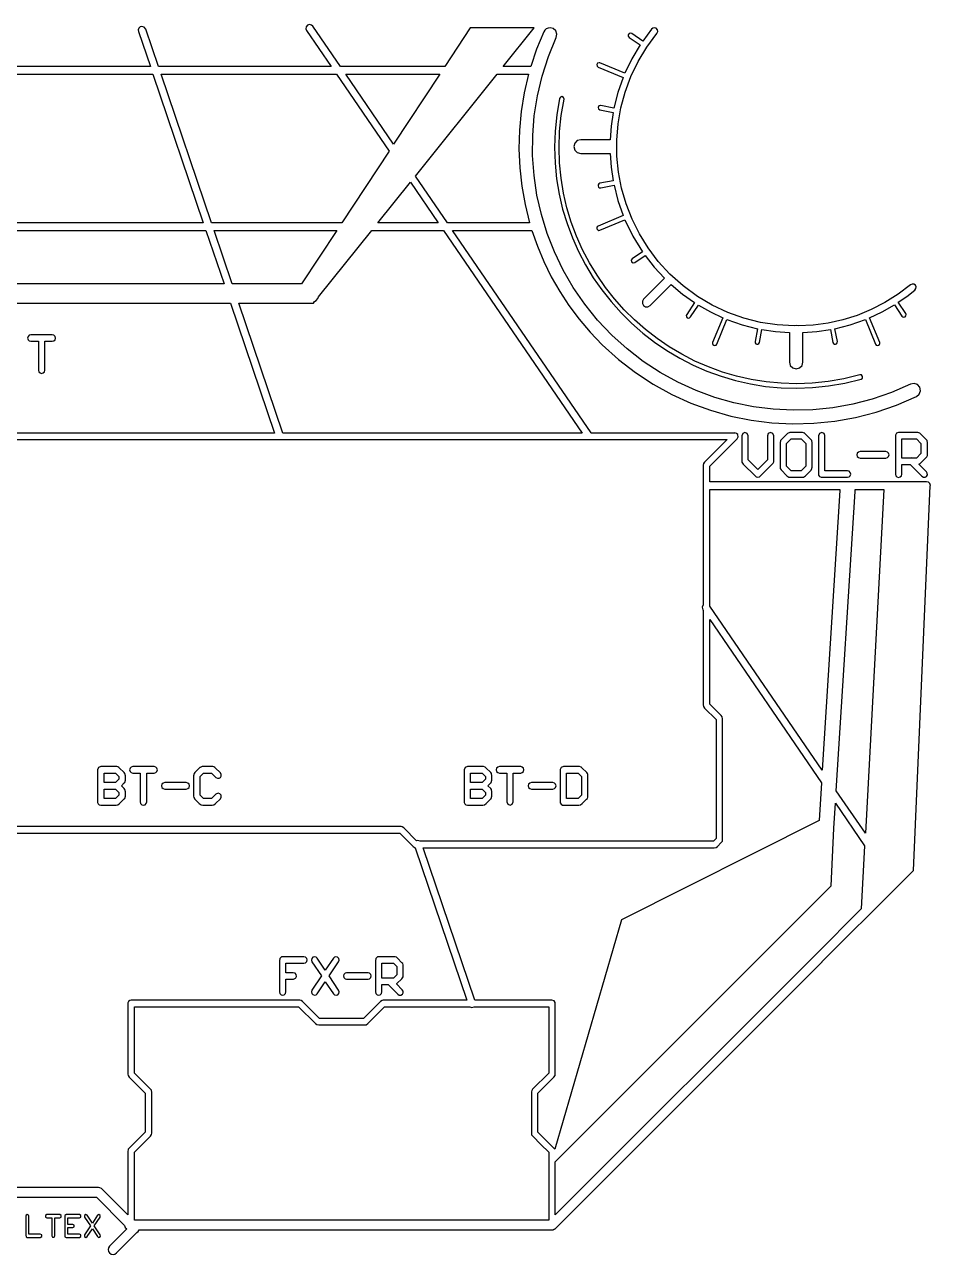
# Model space of a CAD drawing. Extents: x -74 to 74, y -86 to 10.
# Drawn here: x 3.7 to 74.5, y -86.1 to 9.9 of the extents above; entities that cross this region are included whole.
import ezdxf

# ---------------------------------------------------------------- set-up
doc = ezdxf.new("R2010")
doc.units = 0
doc.layers.add('Merged', color=7, linetype='CONTINUOUS')

msp = doc.modelspace()

# ---------------------------------------------------------------- linework, layer by layer
at = {"layer": 'Merged', "color": 7}
for points in [[(1.904793, -81.657508), (9.36687, -81.657508), (11.558468, -83.849104), (11.608594, -84.007219), (11.721248, -84.129695), (10.385413, -85.46502), (10.301697, -85.591121), (10.273791, -85.73426), (10.301697, -85.877929), (10.385413, -86.004003), (10.511503, -86.087717), (10.655163, -86.115631), (10.798307, -86.087717), (10.924398, -86.004003), (12.513448, -84.414439), (12.623002, -84.322973), (12.691732, -84.197904), (44.929557, -84.197904), (44.93886, -84.197904), (44.967798, -84.194809), (44.970898, -84.194809), (45.005522, -84.190179), (45.011724, -84.187586), (45.031877, -84.181897), (45.048413, -84.176738), (45.077869, -84.166392), (45.083037, -84.1638), (45.104741, -84.153481), (45.11766, -84.14676), (45.169852, -84.110592), (45.179671, -84.10231), (45.199308, -84.085271), (66.028528, -63.255525), (66.039897, -63.244677), (71.878817, -57.405244), (71.980618, -57.303432), (72.406433, -56.877611), (72.419869, -56.85282), (73.149539, -56.123152), (74.473491, -26.094478), (74.480208, -26.07019), (74.438867, -25.918795), (74.327247, -25.808728), (74.1748, -25.77047), (57.25387, -25.77047), (57.25387, -24.550899), (59.380871, -22.423385), (59.476989, -22.272493), (59.450118, -22.09628), (59.449602, -22.09628), (59.447533, -22.092655), (59.351415, -21.997061), (59.219642, -21.96502), (59.191737, -21.967613), (54.97494, -21.967613), (48.002754, -21.967613), (47.990353, -21.947981), (37.173958, -6.148414), (43.364277, -6.148414), (43.795259, -7.378303), (44.300656, -8.582898), (44.879432, -9.758521), (45.531588, -10.90213), (46.256091, -12.009041), (47.052426, -13.076158), (47.920071, -14.100387), (48.858001, -15.07707), (50.116838, -16.216021), (51.445956, -17.241785), (52.838117, -18.154412), (54.285576, -18.951257), (55.782125, -19.631845), (57.319497, -20.195117), (58.891495, -20.639511), (60.490881, -20.964578), (62.109903, -21.168175), (63.741329, -21.249825), (65.378438, -21.207968), (67.013997, -21.041572), (68.640254, -20.749604), (70.251008, -20.330504), (71.838508, -19.78324), (73.39552, -19.106806), (73.604292, -18.927471), (73.695243, -18.667545), (73.644083, -18.39677), (73.464251, -18.188517), (73.204316, -18.097553), (72.934049, -18.148723), (71.453002, -18.792084), (69.943017, -19.312996), (68.411328, -19.711405), (66.864653, -19.98943), (65.309708, -20.148074), (63.753214, -20.187867), (62.201888, -20.110344), (60.662963, -19.916563), (59.142643, -19.608059), (57.64816, -19.185334), (56.186234, -18.649474), (54.763583, -18.001959), (53.386921, -17.243875), (52.062973, -16.376227), (50.798965, -15.400046), (49.601623, -14.316922), (48.49213, -13.143336), (47.488576, -11.901567), (46.591987, -10.59725), (45.803405, -9.237636), (45.124894, -7.829444), (44.556971, -6.379422), (44.1017, -4.894739), (43.759602, -3.381666), (43.531711, -1.8474), (43.420088, -0.298133), (43.425774, 1.258888), (43.550313, 2.817442), (43.793709, 4.369805), (44.159062, 5.90976), (44.645853, 7.430611), (45.25667, 8.925586), (45.306279, 9.183476), (45.226179, 9.434089), (45.03601, 9.615488), (44.78228, 9.683697), (44.62725, 9.662504), (44.487724, 9.598951), (44.372485, 9.498171), (44.289287, 9.365377), (43.73273, 8.019203), (43.271779, 6.651837), (41.123071, 6.651837), (43.549798, 9.676447), (38.549585, 9.676447), (36.558493, 6.651837), (28.411702, 6.651837), (26.259379, 9.796357), (26.149308, 9.895575), (26.005131, 9.930183), (25.851135, 9.884701), (25.742098, 9.766379), (25.710059, 9.608767), (25.764319, 9.457346), (27.684616, 6.651837), (14.203268, 6.651837), (13.210046, 9.582415), (13.095842, 9.735873), (12.91239, 9.789636), (12.778548, 9.751907), (12.676229, 9.657847), (12.627136, 9.527619), (12.642122, 9.389666), (13.570231, 6.651837), (-0.000517, 6.651837)], [(-0.000517, -22.472491), (40.893627, -22.472491), (54.97494, -22.472491), (58.61141, -22.472491), (56.84666, -24.237765), (56.775863, -24.32095), (56.772246, -24.327141), (56.771212, -24.329734), (56.745891, -24.492506), (56.745891, -35.387968), (56.667858, -35.57143), (56.722118, -35.763147), (56.745891, -35.797781), (56.745891, -43.206617), (56.760877, -43.332718), (56.849759, -43.4526), (57.745828, -44.348665), (57.745828, -53.638529), (57.542742, -53.841624), (34.645431, -53.841624), (34.460945, -53.787357), (34.362244, -53.80908), (33.359204, -52.806547), (33.228463, -52.710953), (33.14423, -52.695449), (33.109606, -52.698544), (0.040824, -52.698544)], [(0.040824, -53.207047), (33.041394, -53.207047), (34.081125, -54.24678), (34.167424, -54.320678), (34.170006, -54.323245), (34.173107, -54.325837), (34.245455, -54.351687), (38.272082, -66.267224), (37.849887, -66.267224), (31.787206, -66.267224), (31.744833, -66.264658), (31.66215, -66.281168), (31.541744, -66.370068), (30.224513, -67.687296), (26.775111, -67.687296), (25.458394, -66.37057), (25.334888, -66.280665), (25.247038, -66.264658), (25.214482, -66.267224), (19.149735, -66.267224), (12.069548, -66.267224), (11.959993, -66.289978), (11.87111, -66.357659), (11.819434, -66.456878), (11.815816, -66.568505), (11.815816, -72.029161), (11.830802, -72.155235), (11.918652, -72.274615), (13.170772, -73.526227), (13.170772, -76.565813), (12.583211, -77.153902), (12.570292, -77.166311), (11.916585, -77.820017), (11.845788, -77.903202), (11.843722, -77.906324), (11.841654, -77.910452), (11.815816, -78.074785), (11.815816, -83.029002), (9.854696, -81.067354), (9.758577, -80.967633), (9.63352, -80.908207), (9.520866, -80.891142), (9.469189, -80.895799), (1.904793, -80.895799)]]:
    msp.add_lwpolyline(points, dxfattribs=at)
for points in [[(52.9146, 9.678511), (52.803496, 9.650095), (52.714612, 9.577758), (52.022663, 8.648621), (51.153983, 9.228931), (51.054249, 9.26047), (50.948312, 9.225333), (50.884233, 9.133866), (50.88785, 9.022239), (50.957612, 8.9349), (51.824226, 8.355092), (51.174137, 7.260061), (50.628434, 6.126295), (48.6761, 6.934518), (48.607369, 6.948964), (48.49368, 6.909197), (48.432186, 6.805824), (48.450788, 6.687503), (48.540707, 6.607387), (50.495626, 5.798132), (50.081699, 4.618355), (49.772673, 3.414818), (48.741727, 3.619976), (48.706588, 3.624104), (48.587215, 3.578119), (48.529338, 3.463925), (48.563961, 3.34092), (48.67248, 3.27324), (49.704461, 3.068082), (49.54633, 2.004563), (49.467265, 0.935911), (49.44246, 0.935911), (47.175931, 0.935911), (46.906699, 0.867172), (46.708777, 0.672359), (46.636429, 0.404151), (46.708777, 0.135943), (46.906699, -0.05887), (47.175931, -0.127079), (49.44246, -0.127079), (49.470882, -0.127079), (49.548396, -1.197822), (49.704461, -2.259753), (48.67248, -2.464911), (48.590316, -2.505736), (48.539157, -2.581698), (48.533471, -2.673165), (48.57378, -2.755344), (48.65026, -2.806515), (48.741727, -2.812177), (49.775774, -2.606516), (50.083249, -3.811614), (50.494591, -4.990359), (48.540707, -5.799614), (48.466809, -5.855414), (48.431154, -5.94016), (48.443039, -6.031627), (48.499366, -6.104493), (48.584631, -6.13963), (48.6761, -6.126718), (50.629984, -5.317464), (51.249585, -6.594898), (52.000444, -7.817062), (51.194809, -8.355012), (51.11936, -8.467646), (51.145715, -8.600969), (51.258888, -8.676428), (51.391696, -8.649547), (52.207665, -8.104373), (52.921834, -9.016471), (53.71765, -9.879965), (53.714034, -9.883061), (52.086227, -11.510883), (51.989075, -11.670559), (51.986492, -11.856588), (52.078991, -12.018857), (52.240738, -12.111355), (52.427291, -12.108789), (52.586453, -12.011634), (54.214779, -10.383811), (54.229765, -10.367804), (55.125318, -11.116601), (56.065312, -11.78269), (55.448295, -12.706165), (55.414188, -12.794536), (55.430208, -12.887537), (55.492221, -12.958842), (55.581621, -12.988316), (55.674122, -12.968155), (55.742335, -12.902539), (56.362968, -11.973375), (57.299344, -12.505664), (58.265176, -12.962996), (57.46936, -14.884823), (57.45644, -14.97629), (57.491582, -15.061565), (57.564446, -15.117366), (57.655912, -15.129272), (57.740661, -15.093606), (57.796472, -15.020237), (58.593839, -13.09579), (59.775164, -13.510234), (60.982841, -13.820299), (60.784404, -14.819207), (60.789571, -14.911705), (60.840215, -14.988699), (60.922897, -15.030053), (61.015398, -15.023333), (61.091879, -14.97166), (61.13167, -14.887945), (61.330107, -13.891101), (62.395158, -14.048714), (63.467962, -14.126739), (63.467962, -16.42065), (63.536174, -16.68989), (63.730994, -16.887825), (63.999195, -16.960665), (64.267395, -16.887825), (64.462215, -16.68989), (64.530944, -16.42065), (64.530944, -14.127268), (65.603231, -14.049745), (66.669833, -13.892133), (66.867754, -14.887945), (66.907545, -14.97166), (66.984025, -15.023333), (67.076008, -15.030053), (67.159209, -14.988699), (67.20985, -14.911705), (67.21502, -14.819207), (67.016582, -13.820828), (68.222709, -13.511265), (69.405582, -13.096319), (70.202949, -15.020237), (70.258244, -15.093606), (70.343509, -15.129272), (70.434459, -15.117366), (70.507841, -15.061565), (70.542465, -14.97629), (70.530061, -14.884823), (69.733729, -12.962996), (70.715579, -12.496879), (71.669526, -11.952208), (72.257089, -12.831736), (72.325817, -12.895289), (72.416768, -12.914921), (72.505652, -12.88497), (72.566631, -12.81467), (72.583683, -12.722701), (72.551126, -12.634833), (71.966667, -11.760491), (72.63071, -11.300566), (73.274597, -10.798784), (73.354179, -10.686653), (73.367098, -10.549705), (73.309737, -10.424636), (73.197598, -10.34505), (73.060658, -10.332138), (72.9356, -10.3895), (71.951165, -11.134672), (70.922285, -11.780626), (69.855167, -12.328922), (68.755493, -12.779031), (67.630498, -13.131456), (66.485865, -13.386726), (65.328829, -13.544867), (64.165075, -13.606357), (63.991442, -13.579501), (63.83383, -13.606357), (62.515565, -13.528834), (61.208666, -13.32783), (59.922958, -13.003292), (58.667737, -12.556807), (57.451789, -11.987345), (56.284937, -11.296412), (55.176994, -10.483559), (54.136232, -9.549236), (53.230859, -8.563266), (52.436075, -7.51422), (51.752397, -6.410404), (51.179304, -5.25907), (50.717318, -4.068948), (50.367986, -2.848875), (50.130789, -1.605545), (50.00625, -0.348245), (49.995397, 0.914718), (50.098235, 2.176145), (50.314759, 3.427227), (50.646521, 4.659709), (51.093005, 5.86531), (51.654729, 7.036832), (52.332723, 8.164909), (53.126989, 9.241869), (53.186933, 9.379823), (53.161613, 9.528651), (53.060327, 9.639776), (52.9146, 9.677479), (52.9146, 9.678511)], [(-13.773836, 6.053429), (-0.000517, 6.053429), (13.77332, 6.053429), (17.705379, -5.54691), (-0.000517, -5.54691), (-17.705896, -5.54691), (-13.773836, 6.053429)], [(14.406873, 6.053429), (28.095443, 6.053429), (32.208888, 0.043974), (28.529007, -5.54691), (18.338932, -5.54691), (14.406873, 6.053429)], [(28.822531, 6.053429), (36.164718, 6.053429), (32.565454, 0.585549), (28.822531, 6.053429)], [(40.642998, 6.053429), (43.098662, 6.053429), (42.759664, 4.604941), (42.522987, 3.145578), (42.38656, 1.681083), (42.350386, 0.216059), (42.412915, -1.244335), (42.573628, -2.69539), (42.830978, -4.130966), (43.184445, -5.54691), (36.763132, -5.54691), (34.264576, -1.89648), (40.642998, 6.053429)], [(45.694886, 4.311915), (45.583263, 4.270587), (45.523319, 4.167743), (45.304729, 2.879963), (45.175019, 1.605121), (45.131612, 0.346789), (45.170886, -0.892916), (45.290774, -2.111454), (45.488696, -3.306207), (45.761548, -4.474607), (46.107263, -5.614088), (46.522225, -6.722533), (47.004367, -7.7969), (47.550586, -8.835072), (48.158818, -9.83451), (48.825444, -10.792063), (49.548396, -11.706225), (50.324576, -12.573873), (51.151398, -13.391912), (52.026799, -14.15878), (52.947155, -14.871912), (53.909889, -15.527681), (54.912411, -16.125058), (55.952657, -16.660442), (57.027011, -17.131718), (58.132885, -17.536345), (59.267701, -17.871731), (60.429386, -18.135812), (61.614328, -18.324936), (62.819939, -18.437595), (64.043637, -18.470668), (65.283353, -18.422091), (66.535475, -18.28927), (67.797413, -18.069137), (69.066585, -17.760103), (69.173556, -17.676389), (69.189576, -17.541531), (69.105859, -17.435063), (68.970983, -17.419055), (67.724031, -17.722903), (66.484831, -17.938909), (65.25545, -18.070169), (64.038469, -18.118217), (62.836475, -18.086202), (61.653084, -17.976109), (60.489849, -17.79061), (59.349865, -17.532747), (58.235723, -17.204081), (57.150516, -16.807206), (56.096318, -16.345217), (55.075709, -15.820178), (54.09179, -15.234682), (53.147143, -14.591321), (52.244355, -13.892133), (51.38601, -13.14024), (50.575207, -12.337177), (49.813496, -11.486065), (49.105013, -10.589498), (48.450788, -9.650016), (47.85496, -8.669205), (47.319076, -7.650639), (46.846752, -6.59593), (46.440058, -5.508149), (46.101579, -4.389358), (45.834411, -3.242125), (45.640625, -2.069068), (45.523319, -0.872781), (45.485079, 0.344196), (45.528487, 1.580303), (45.656127, 2.831915), (45.870585, 4.096941), (45.83493, 4.246801), (45.694886, 4.311915)], [(33.871834, -2.385351), (36.036044, -5.54691), (31.335554, -5.54691), (33.871834, -2.385351)], [(-17.909501, -6.147911), (-0.000517, -6.147911), (17.908984, -6.147911), (19.325952, -10.32801), (0, -10.32801), (-0.000517, -10.32801), (-19.326469, -10.32801), (-17.909501, -6.147911)], [(18.542537, -6.147911), (28.133167, -6.147911), (25.381913, -10.32801), (19.959505, -10.32801), (18.542537, -6.147911)], [(30.853414, -6.147911), (36.44687, -6.147911), (47.2767, -21.968645), (40.893627, -21.968645), (23.905517, -21.968645), (20.468001, -11.827669), (25.974642, -11.827669), (26.012882, -11.823515), (26.299687, -11.823515), (26.392704, -11.707257), (26.516211, -11.61579), (26.640234, -11.458178), (26.69191, -11.334671), (30.853414, -6.147911)], [(-19.834965, -11.827669), (-0.000517, -11.827669), (0, -11.827669), (19.834448, -11.827669), (23.271964, -21.968645), (-0.000517, -21.968645), (-23.272481, -21.968645), (-19.834965, -11.827669)], [(5.075659, -14.295729), (5.038452, -14.299353), (4.246252, -14.299353), (4.117061, -14.329304), (4.021977, -14.4213), (3.986837, -14.548935), (4.021977, -14.677099), (4.117061, -14.768565), (4.246252, -14.799045), (4.829679, -14.799045), (4.829679, -17.048533), (4.860169, -17.1772), (4.951636, -17.272794), (5.079277, -17.30793), (5.207434, -17.272794), (5.298901, -17.1772), (5.32939, -17.048533), (5.32939, -14.799045), (5.912817, -14.799045), (6.042009, -14.768565), (6.137093, -14.677099), (6.172233, -14.548935), (6.137093, -14.4213), (6.042009, -14.329304), (5.912817, -14.299353), (5.121135, -14.299353), (5.075659, -14.295729)], [(59.996337, -21.920068), (59.820638, -21.99603), (59.750357, -22.173803), (59.750357, -24.132328), (59.755527, -24.233611), (59.794799, -24.325077), (59.867146, -24.393816), (60.783888, -25.310042), (60.876386, -25.396851), (60.999894, -25.426829), (61.00041, -25.426829), (61.122883, -25.396851), (61.215384, -25.310544), (62.133157, -24.393287), (62.207055, -24.321479), (62.245814, -24.225859), (62.249431, -24.131826), (62.249431, -22.173803), (62.176049, -21.992934), (61.995698, -21.920068), (61.819999, -21.99603), (61.74972, -22.173803), (61.74972, -24.069278), (60.999894, -24.819107), (60.25007, -24.069278), (60.25007, -22.173803), (60.176688, -21.992934), (59.996337, -21.920068)], [(63.494317, -21.916972), (63.493798, -21.917475), (63.321716, -21.993437), (63.319133, -21.99603), (62.847326, -22.467835), (62.78118, -22.543796), (62.748626, -22.72157), (62.748626, -24.63255), (62.759992, -24.748305), (62.822005, -24.845989), (62.82459, -24.848555), (63.276758, -25.300728), (63.427136, -25.411324), (63.550125, -25.419076), (64.446711, -25.419076), (64.572803, -25.410795), (64.720081, -25.300728), (65.164499, -24.855805), (65.17535, -24.845989), (65.183102, -24.838237), (65.186719, -24.834109), (65.199122, -24.819107), (65.20067, -24.816541), (65.248732, -24.63464), (65.248732, -22.721041), (65.220308, -22.549485), (65.219792, -22.549485), (65.150545, -22.468364), (64.685458, -22.003782), (64.673054, -21.99087), (64.667887, -21.985684), (64.663754, -21.982086), (64.648768, -21.969677), (64.646183, -21.967084), (64.49632, -21.916972), (64.462215, -21.919539), (63.536174, -21.919539), (63.494317, -21.916972)], [(65.99442, -21.919036), (65.99442, -21.920068), (65.818721, -21.99603), (65.748442, -22.173803), (65.748442, -25.104355), (65.750509, -25.248023), (65.831641, -25.367403), (65.940678, -25.424236), (66.064186, -25.421669), (67.997401, -25.421669), (68.126076, -25.391692), (68.221675, -25.299696), (68.256817, -25.172061), (68.221675, -25.044426), (68.126076, -24.952431), (67.997401, -24.921951), (66.248153, -24.921951), (66.248153, -22.172771), (66.174773, -21.992405), (65.99442, -21.919036)], [(71.992506, -21.919036), (71.832309, -21.980525), (71.749626, -22.130385), (71.746525, -22.186186), (71.746525, -24.154553), (71.746525, -24.185562), (71.746525, -25.171532), (71.777013, -25.300728), (71.868482, -25.39582), (71.996123, -25.430956), (72.123763, -25.39582), (72.215748, -25.300728), (72.246236, -25.171532), (72.246236, -24.422232), (72.892708, -24.422232), (73.81875, -25.348274), (73.930888, -25.416484), (74.062664, -25.419076), (74.176869, -25.353962), (74.24198, -25.239768), (74.24043, -25.108509), (74.172217, -24.995849), (73.585689, -24.409321), (73.672507, -24.349895), (74.127775, -23.894627), (74.204256, -23.820199), (74.243015, -23.720478), (74.245597, -23.635203), (74.245597, -22.725195), (74.217175, -22.553612), (74.21666, -22.553612), (74.147413, -22.472491), (73.682326, -22.007909), (73.669922, -21.994998), (73.664755, -21.989838), (73.660619, -21.986214), (73.645633, -21.973805), (73.643567, -21.971212), (73.493188, -21.92057), (73.459081, -21.923163), (72.038496, -21.923163), (71.992506, -21.919539), (71.992506, -21.919036)], [(63.60232, -22.419786), (64.395554, -22.419786), (64.748503, -22.772714), (64.748503, -24.565372), (64.395035, -24.918855), (63.602836, -24.918855), (63.249368, -24.565372), (63.249368, -22.772714), (63.60232, -22.419786)], [(72.246236, -22.419786), (73.392419, -22.419786), (73.745886, -22.773243), (73.745886, -23.565432), (73.392419, -23.918915), (73.027585, -23.918915), (72.993478, -23.916322), (72.95937, -23.918915), (72.246236, -23.918915), (72.246236, -22.419786)], [(68.996822, -23.420229), (68.868147, -23.450206), (68.772545, -23.542175), (68.737924, -23.669837), (68.772545, -23.797472), (68.868147, -23.889441), (68.996822, -23.919947), (70.996183, -23.919947), (71.124858, -23.889441), (71.22046, -23.797472), (71.255083, -23.669837), (71.22046, -23.542175), (71.124858, -23.450206), (70.996183, -23.420229), (68.996822, -23.420229)], [(57.25387, -26.369407), (67.418106, -26.369407), (67.408287, -26.447962), (66.031629, -48.302439), (57.25387, -35.478932), (57.25387, -26.369407)], [(68.596846, -26.370439), (70.833919, -26.370439), (69.399899, -53.224086), (67.132338, -49.911635), (68.605633, -26.524426), (68.596846, -26.370439)], [(57.25387, -36.543456), (65.970134, -49.276529), (65.784098, -52.233989), (50.368502, -59.979745), (45.152799, -77.903202), (45.083553, -77.821552), (44.444317, -77.182848), (44.429331, -77.167343), (43.828848, -76.566845), (43.828848, -73.527259), (45.078385, -72.277208), (45.175019, -72.138699), (45.183806, -72.034823), (45.183806, -66.56541), (45.170886, -66.430525), (45.090789, -66.32149), (44.92594, -66.264129), (44.888216, -66.267753), (38.905635, -66.267753), (34.879007, -54.352719), (57.598551, -54.352719), (57.746863, -54.334622), (57.747379, -54.334622), (57.8559, -54.249876), (58.152522, -53.953251), (58.236239, -53.843185), (58.237789, -53.840089), (58.23934, -53.835432), (58.25381, -53.709861), (58.25381, -44.296489), (58.224354, -44.124906), (58.153041, -44.041192), (57.25387, -43.142032), (57.25387, -36.543456)], [(9.696049, -48.02079), (9.696049, -48.021319), (9.520349, -48.096752), (9.449552, -48.274526), (9.449552, -48.281246), (9.449552, -49.457398), (9.449552, -49.591251), (9.449552, -50.707978), (9.445935, -50.823204), (9.493994, -50.927609), (9.583394, -50.999416), (9.696049, -51.023202), (9.706901, -51.023202), (10.897009, -51.023202), (11.023616, -51.014921), (11.170894, -50.905384), (11.532113, -50.543116), (11.542448, -50.533829), (11.550199, -50.526077), (11.553817, -50.521949), (11.566219, -50.506445), (11.568286, -50.503852), (11.615829, -50.325046), (11.615829, -49.992254), (11.58689, -49.819666), (11.517643, -49.738518), (11.302669, -49.523544), (11.532113, -49.293595), (11.542448, -49.283779), (11.550199, -49.276026), (11.553817, -49.271872), (11.566219, -49.256897), (11.568286, -49.254304), (11.615829, -49.075525), (11.615829, -48.742706), (11.58689, -48.570118), (11.517643, -48.488997), (11.135754, -48.107626), (11.125936, -48.097281), (11.118184, -48.089529), (11.11405, -48.085904), (11.099064, -48.073495), (11.09648, -48.070929), (10.946619, -48.021319), (10.918197, -48.023886), (9.73739, -48.023886), (9.696049, -48.02079)], [(13.028145, -48.02079), (12.994039, -48.023886), (12.198739, -48.023886), (12.073682, -48.057488), (11.982214, -48.148954), (11.948625, -48.274023), (11.982214, -48.399065), (12.073682, -48.490531), (12.198739, -48.524134), (12.782166, -48.524134), (12.782166, -50.773092), (12.812138, -50.901759), (12.904122, -50.997353), (13.031763, -51.032489), (13.159403, -50.997353), (13.251387, -50.901759), (13.281877, -50.773092), (13.281877, -48.524134), (13.864787, -48.524134), (13.989844, -48.490531), (14.081311, -48.399065), (14.114901, -48.274023), (14.081311, -48.148954), (13.989844, -48.057488), (13.864787, -48.023886), (13.069486, -48.023886), (13.028145, -48.02079)], [(17.608744, -48.018224), (17.608744, -48.018726), (17.453715, -48.079184), (17.452165, -48.079184), (17.437179, -48.093154), (17.434595, -48.09572), (17.045471, -48.484843), (16.980876, -48.55927), (16.947286, -48.737546), (16.947286, -50.320919), (16.956071, -50.422201), (17.004647, -50.511604), (17.007231, -50.5147), (17.020666, -50.529173), (17.02325, -50.531765), (17.392737, -50.90123), (17.536397, -51.009762), (17.665072, -51.019075), (18.394743, -51.019075), (18.52135, -51.010794), (18.668628, -50.900727), (19.040182, -50.529173), (19.110978, -50.399474), (19.095992, -50.252709), (19.000391, -50.14005), (18.858281, -50.100256), (18.686715, -50.175716), (18.343066, -50.519356), (17.717782, -50.519356), (17.447514, -50.249085), (17.447514, -48.789749), (17.717265, -48.51998), (18.343583, -48.51998), (18.686715, -48.863118), (18.799369, -48.931856), (18.930627, -48.934449), (19.044832, -48.868806), (19.110462, -48.754612), (19.108394, -48.623352), (19.040182, -48.510693), (18.633488, -48.104504), (18.623669, -48.094186), (18.615918, -48.086433), (18.611784, -48.082809), (18.596798, -48.0704), (18.594214, -48.067833), (18.444352, -48.018224), (18.41593, -48.02079), (17.645435, -48.02079), (17.608744, -48.018224)], [(38.321176, -48.020287), (38.321176, -48.02079), (38.145477, -48.096249), (38.074679, -48.274023), (38.074679, -48.281246), (38.074679, -49.457398), (38.074679, -49.591251), (38.074679, -50.707978), (38.07106, -50.822701), (38.119121, -50.927079), (38.208521, -50.998914), (38.321176, -51.023202), (38.332026, -51.023202), (39.522135, -51.023202), (39.648744, -51.014921), (39.796021, -50.904854), (40.157239, -50.543116), (40.167573, -50.5333), (40.175326, -50.525548), (40.178942, -50.52142), (40.191346, -50.506445), (40.193412, -50.503323), (40.240955, -50.321951), (40.240955, -49.991724), (40.212015, -49.819137), (40.142769, -49.738015), (39.927795, -49.523041), (40.157239, -49.293066), (40.167573, -49.283779), (40.175326, -49.276026), (40.178942, -49.27137), (40.191346, -49.256368), (40.193412, -49.253801), (40.240955, -49.072403), (40.240955, -48.742203), (40.212015, -48.569589), (40.142769, -48.488468), (39.76088, -48.107097), (39.751061, -48.096752), (39.743311, -48.089), (39.739176, -48.085401), (39.72419, -48.072992), (39.721607, -48.0704), (39.571745, -48.02079), (39.543323, -48.023383), (38.362517, -48.023383), (38.321176, -48.020287)], [(41.653272, -48.020287), (41.619165, -48.023383), (40.823864, -48.023383), (40.698809, -48.056959), (40.60734, -48.148425), (40.573751, -48.273494), (40.60734, -48.398562), (40.698809, -48.490029), (40.823864, -48.523604), (41.406776, -48.523604), (41.406776, -50.772563), (41.480155, -50.949304), (41.656889, -51.022673), (41.833623, -50.949304), (41.907002, -50.772563), (41.907002, -48.523604), (42.489914, -48.523604), (42.614969, -48.490029), (42.706438, -48.398562), (42.740027, -48.273494), (42.706438, -48.148425), (42.614969, -48.056959), (42.489914, -48.023383), (41.694613, -48.023383), (41.653272, -48.020287)], [(45.818393, -48.019256), (45.818393, -48.020287), (45.650444, -48.089), (45.573445, -48.253332), (45.572929, -48.255925), (45.572413, -48.271933), (45.572413, -48.279182), (45.572413, -50.705914), (45.572929, -50.837677), (45.640109, -50.950839), (45.754314, -51.02061), (45.888156, -51.02061), (47.019869, -51.02061), (47.146477, -51.012355), (47.293755, -50.902261), (47.621899, -50.574125), (47.695797, -50.502291), (47.734553, -50.406697), (47.73817, -50.316791), (47.73817, -48.742706), (47.73817, -48.640921), (47.696829, -48.54739), (47.696313, -48.54739), (47.642052, -48.488997), (47.258613, -48.106065), (47.248794, -48.09572), (47.241045, -48.087968), (47.236909, -48.08437), (47.221923, -48.071961), (47.219341, -48.069368), (47.069478, -48.019758), (47.041057, -48.022351), (45.859732, -48.022351), (45.818393, -48.019256)], [(9.94978, -48.520509), (10.84585, -48.520509), (11.115601, -48.790251), (11.115601, -49.000066), (10.845333, -49.270338), (9.94978, -49.270338), (9.94978, -48.520509)], [(38.574906, -48.520509), (39.470976, -48.520509), (39.740726, -48.790251), (39.740726, -49.000066), (39.47046, -49.270338), (38.574906, -49.270338), (38.574906, -48.520509)], [(46.072123, -48.520509), (46.968709, -48.520509), (47.23846, -48.790251), (47.23846, -50.249614), (46.968193, -50.519859), (46.072123, -50.519859), (46.072123, -48.520509)], [(9.94978, -49.770056), (10.84585, -49.770056), (11.115601, -50.039799), (11.115601, -50.249614), (10.845333, -50.519859), (9.94978, -50.519859), (9.94978, -49.770056)], [(14.698328, -49.270338), (14.569137, -49.300818), (14.474052, -49.392284), (14.438912, -49.520449), (14.474052, -49.648084), (14.569137, -49.740079), (14.698328, -49.770056), (16.364376, -49.770056), (16.493567, -49.740079), (16.588652, -49.648084), (16.623791, -49.520449), (16.588652, -49.392284), (16.493567, -49.300818), (16.364376, -49.270338), (14.698328, -49.270338)], [(38.574906, -49.770056), (39.470976, -49.770056), (39.740726, -50.039799), (39.740726, -50.249614), (39.47046, -50.519859), (38.574906, -50.519859), (38.574906, -49.770056)], [(43.322936, -49.270338), (43.193745, -49.300818), (43.098662, -49.392284), (43.063522, -49.520449), (43.098662, -49.648084), (43.193745, -49.740079), (43.322936, -49.770056), (44.988985, -49.770056), (45.118176, -49.740079), (45.213262, -49.648084), (45.248401, -49.520449), (45.213262, -49.392284), (45.118176, -49.300818), (44.988985, -49.270338), (43.322936, -49.270338)], [(67.071359, -50.884693), (69.347188, -54.209553), (69.084672, -59.122971), (65.500911, -62.706726), (45.183806, -83.023816), (45.183806, -78.889701), (66.737529, -57.336002), (66.9432, -52.865972), (66.948368, -52.834461), (67.071359, -50.884693)], [(23.895699, -62.867963), (23.808883, -62.885002), (23.669873, -63.004382), (23.649719, -63.186786), (23.649719, -64.37122), (23.649719, -64.373813), (23.649719, -64.378443), (23.649719, -65.620768), (23.683309, -65.74581), (23.774776, -65.837276), (23.899833, -65.870878), (24.02489, -65.837276), (24.116358, -65.74581), (24.149947, -65.620768), (24.149947, -64.621331), (24.732857, -64.621331), (24.757662, -64.621331), (24.912174, -64.546401), (24.928711, -64.5278), (24.981421, -64.400165), (24.958166, -64.26372), (24.865666, -64.160374), (24.732857, -64.122141), (24.149947, -64.122141), (24.149947, -63.372312), (25.565881, -63.372312), (25.694556, -63.342335), (25.790157, -63.250366), (25.82478, -63.122731), (25.790157, -62.995069), (25.694556, -62.9031), (25.565881, -62.872594), (23.942208, -62.872594), (23.895699, -62.868995), (23.895699, -62.867963)], [(26.396322, -62.869498), (26.267131, -62.905666), (26.175147, -63.003351), (26.147241, -63.13461), (26.190649, -63.261214), (26.931689, -64.372252), (26.190649, -65.48329), (26.149308, -65.606295), (26.17463, -65.732898), (26.260413, -65.830053), (26.382886, -65.871381), (26.510009, -65.84606), (26.607161, -65.760812), (27.23193, -64.823393), (27.857215, -65.760812), (27.953848, -65.850717), (28.083039, -65.878631), (28.208097, -65.837276), (28.294915, -65.737555), (28.318685, -65.607327), (28.273211, -65.483819), (27.532687, -64.372781), (28.273211, -63.261716), (28.317134, -63.133049), (28.286647, -63.000255), (28.192076, -62.9031), (28.060303, -62.870027), (27.944548, -62.902068), (27.857215, -62.984221), (27.23193, -63.92164), (26.607161, -62.984221), (26.516211, -62.900004), (26.396322, -62.870027), (26.396322, -62.869498)], [(31.393432, -62.868995), (31.309717, -62.885002), (31.167607, -63.004885), (31.147454, -63.189908), (31.147454, -64.771191), (31.147454, -64.8022), (31.147454, -65.6218), (31.177942, -65.750969), (31.269408, -65.84606), (31.397051, -65.881197), (31.525207, -65.84606), (31.616674, -65.750969), (31.647164, -65.6218), (31.647164, -65.03887), (32.126722, -65.03887), (32.886883, -65.798515), (32.999537, -65.867254), (33.130794, -65.869846), (33.244999, -65.804203), (33.310629, -65.690009), (33.30856, -65.558749), (33.240348, -65.44609), (32.789212, -64.994949), (32.796964, -64.989789), (32.800581, -64.986694), (32.816086, -64.973756), (32.823835, -64.966532), (33.19694, -64.593417), (33.270838, -64.521609), (33.309594, -64.425989), (33.313211, -64.331956), (33.313211, -63.595038), (33.312695, -63.493227), (33.272389, -63.400226), (33.214511, -63.337678), (32.868277, -62.991471), (32.793863, -62.914451), (32.694129, -62.876218), (32.644519, -62.87053), (32.608861, -62.873625), (31.439424, -62.873625), (31.393432, -62.869498), (31.393432, -62.868995)], [(31.647164, -63.372841), (32.542715, -63.372841), (32.813501, -63.643087), (32.813501, -64.269408), (32.543234, -64.539177), (32.262114, -64.539177), (32.227491, -64.536585), (32.193383, -64.539177), (31.647164, -64.539177), (31.647164, -63.372841)], [(28.897977, -64.122644), (28.772922, -64.155717), (28.681452, -64.247712), (28.647864, -64.372781), (28.681452, -64.497823), (28.772922, -64.58929), (28.897977, -64.622892), (30.564026, -64.622892), (30.689082, -64.58929), (30.780551, -64.497823), (30.81414, -64.372781), (30.780551, -64.247712), (30.689082, -64.155717), (30.564026, -64.122644), (28.897977, -64.122644)], [(12.323796, -66.77623), (19.149735, -66.77623), (25.144718, -66.77623), (26.458849, -68.090362), (26.557552, -68.172012), (26.718784, -68.196301), (30.280322, -68.196301), (30.42915, -68.17823), (30.539738, -68.091394), (31.854902, -66.77623), (37.849887, -66.77623), (38.507728, -66.77623), (38.677226, -66.828432), (38.846207, -66.77623), (44.675827, -66.77623), (44.675827, -71.961984), (43.421639, -73.216161), (43.346709, -73.307099), (43.320869, -73.422351), (43.320869, -73.425976), (43.320869, -76.635584), (43.337406, -76.765811), (43.339472, -76.772003), (43.341541, -76.776659), (43.422673, -76.880006), (44.070177, -77.52752), (44.675827, -78.133178), (44.675827, -83.436725), (12.323796, -83.436725), (12.323796, -78.132649), (12.921692, -77.53477), (12.929443, -77.52752), (13.575399, -76.881064), (13.669967, -76.744618), (13.678752, -76.640743), (13.678752, -73.471961), (13.649296, -73.300378), (13.577982, -73.216664), (12.323796, -71.962486), (12.323796, -66.776759), (12.323796, -66.77623)], [(3.959448, -83.007279), (3.959448, -83.007809), (3.870048, -83.04657), (3.834391, -83.137005), (3.834391, -84.62219), (3.865397, -84.749825), (3.927926, -84.789089), (4.001306, -84.786523), (4.976957, -84.786523), (5.092196, -84.724505), (5.092196, -84.594277), (4.976957, -84.532787), (4.088123, -84.532787), (4.088123, -83.136475), (4.050916, -83.044506), (3.959448, -83.007279)], [(5.990849, -83.007279), (5.971728, -83.009872), (5.484937, -83.009872), (5.369698, -83.071361), (5.369698, -83.202119), (5.484937, -83.263608), (5.865792, -83.263608), (5.865792, -84.660422), (5.927287, -84.775649), (6.058028, -84.775649), (6.119523, -84.660422), (6.119523, -83.263608), (6.500378, -83.263608), (6.615617, -83.202119), (6.615617, -83.071361), (6.500378, -83.009872), (6.01617, -83.009872), (5.990849, -83.007279)], [(7.006291, -83.006247), (7.006291, -83.007279), (6.969084, -83.012968), (6.890536, -83.074986), (6.881234, -83.174734), (6.881234, -83.859952), (6.881234, -83.936443), (6.881234, -84.621661), (6.900354, -84.734823), (7.003707, -84.786523), (7.018693, -84.786523), (8.0238, -84.786523), (8.139038, -84.724505), (8.139038, -84.594277), (8.0238, -84.532787), (7.135482, -84.532787), (7.135482, -84.024814), (7.516337, -84.024814), (7.631576, -83.962796), (7.631576, -83.832568), (7.516337, -83.771079), (7.135482, -83.771079), (7.135482, -83.263079), (8.0238, -83.263079), (8.139038, -83.201087), (8.139038, -83.070859), (8.0238, -83.00937), (7.032129, -83.00937), (7.006291, -83.006247)], [(8.530229, -83.006247), (8.418607, -83.074484), (8.426359, -83.205214), (8.887313, -83.89665), (8.426359, -84.587556), (8.418091, -84.714159), (8.524028, -84.784962), (8.637716, -84.728632), (9.039758, -84.125567), (9.441801, -84.728632), (9.522933, -84.782898), (9.618017, -84.763769), (9.672278, -84.68315), (9.653158, -84.587556), (9.192204, -83.89665), (9.653158, -83.205214), (9.660392, -83.072923), (9.545154, -83.006247), (9.441801, -83.064138), (9.039758, -83.667203), (8.637716, -83.064138), (8.530229, -83.006247)]]:
    msp.add_lwpolyline(points, close=True, dxfattribs=at)

doc.saveas('drawing.dxf')
